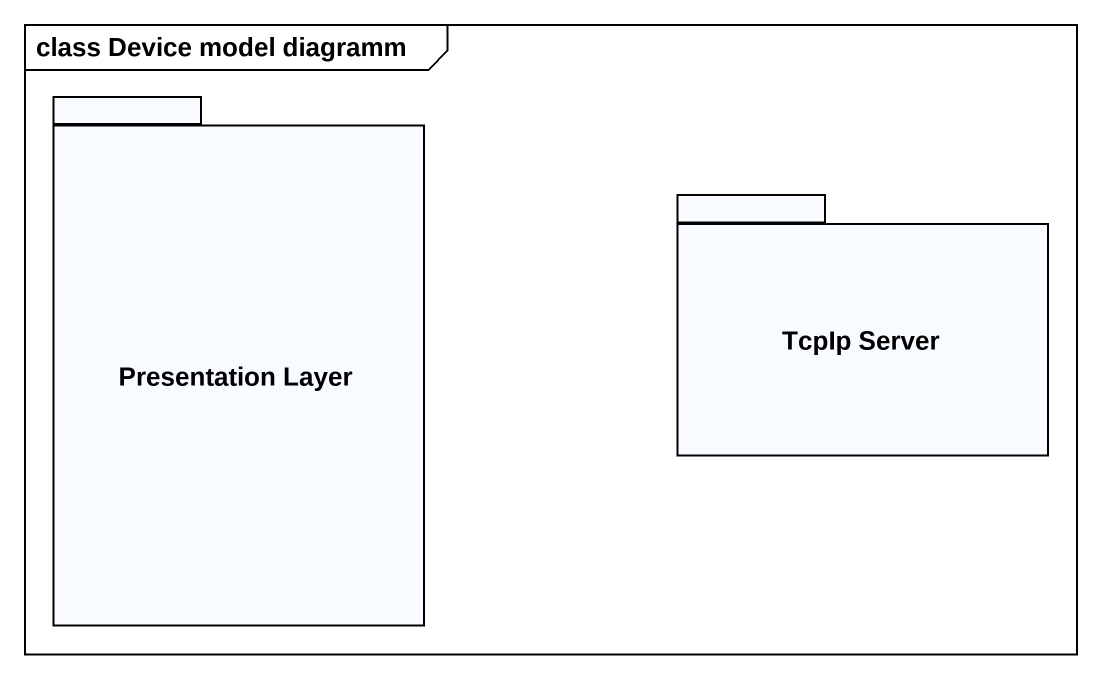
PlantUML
@startuml
mainframe class Device model diagramm
package "Presentation Layer" as Presentation_Layer {
}
package "TcpIp Server" as TcpIp_Server {
}
@enduml
